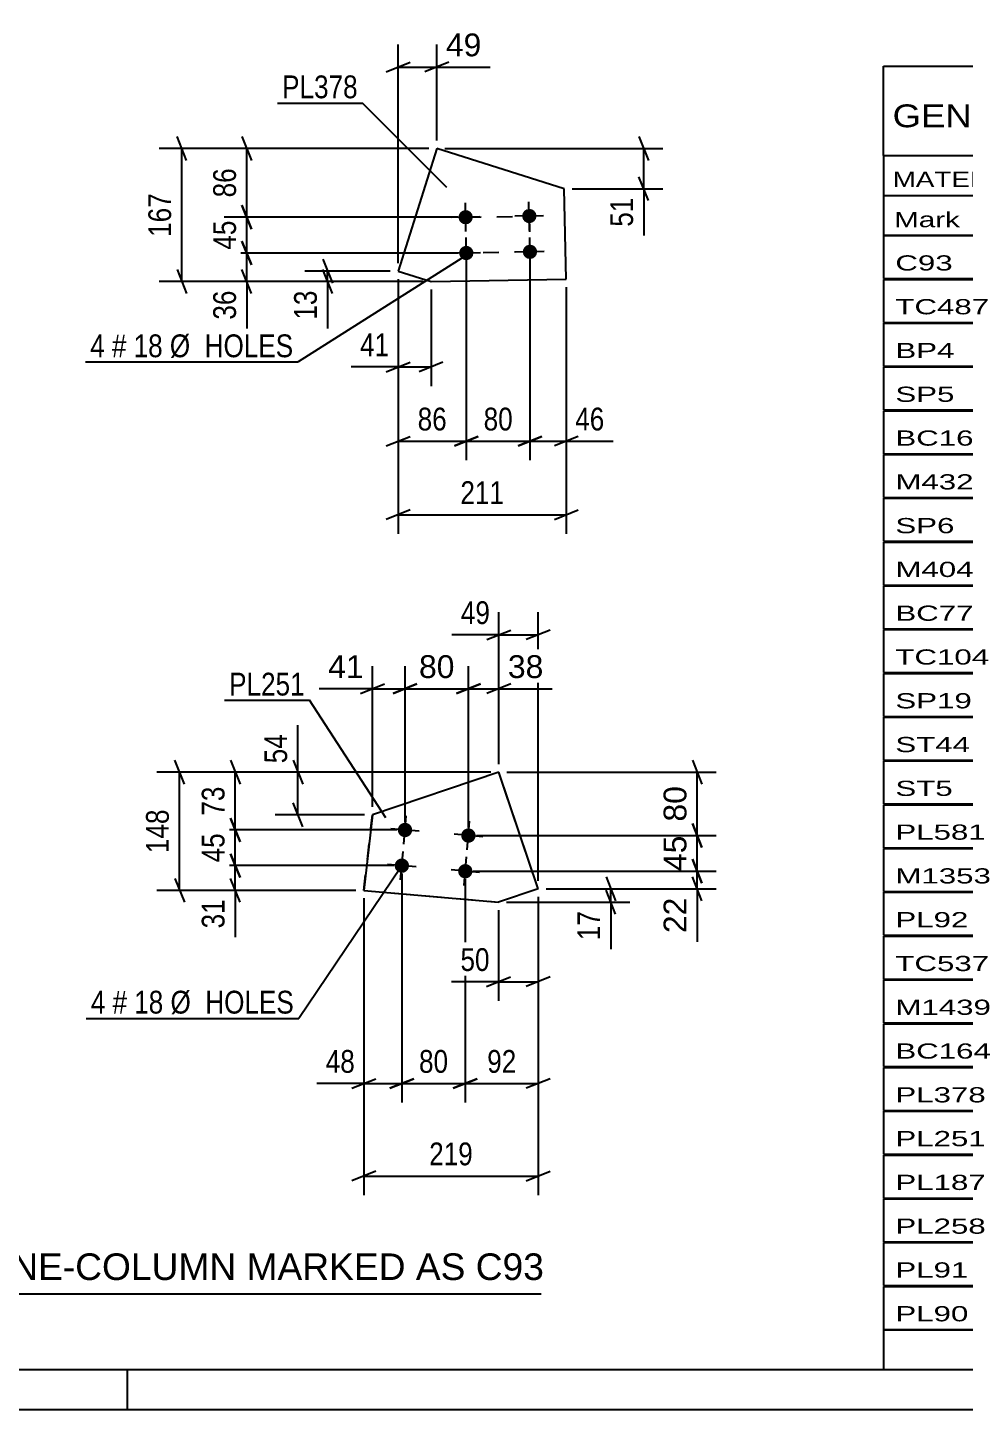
# Model space of a CAD drawing. Header units: millimetres. Extents: x 0 to 841, y 0 to 594.
# Drawn here: x 408.5 to 526.2, y 0 to 173.6 of the extents above; entities that cross this region are included whole.
import ezdxf

# ---------------------------------------------------------------- set-up
doc = ezdxf.new("R2010")
doc.units = ezdxf.units.MM
doc.linetypes.add('DXK_LINE_DOT2', pattern=[3.9198, 1.9599, -1.9599])
doc.styles.add('Arial', font='ARIAL.TTF', dxfattribs={"height": 0.2})
doc.styles.add('Arial Narrow', font='ARIALN.TTF', dxfattribs={"height": 0.2})

# ---------------------------------------------------------------- blocks, each defined once
blk = doc.blocks.new('Unknown-284933746-1132')
at = {"color": 5, "linetype": 'Continuous'}
for p, q in [((5, 5), (836, 5)), ((421, 0), (421, 5)), ((0, 0), (841, 0))]:
    blk.add_line(p, q, dxfattribs=at)
blk = doc.blocks.new('Part-284933746-6567 - 6561')
at = {"color": 2, "linetype": 'Continuous'}
for p, q in [((459.89, 158.4), (455.01, 142.98)), ((475.88, 153.34), (459.89, 158.4)), ((476.15, 141.99), (475.88, 153.34)), ((455.01, 142.98), (459.15, 141.67)), ((459.15, 141.67), (476.15, 141.99))]:
    blk.add_line(p, q, dxfattribs=at)
blk = doc.blocks.new('Bolt-284933746-6600 - 6561')
at = {"linetype": 'Continuous'}
for points in [[(462.6, 149.74, -1), (464.4, 149.77, -1)], [(470.6, 149.89, -1), (472.4, 149.92, -1)], [(462.68, 145.24, -1), (464.48, 145.27, -1)], [(470.68, 145.39, -1), (472.48, 145.42, -1)]]:
    blk.add_hatch(color=1, dxfattribs=at).paths.add_polyline_path(points)
at = {"color": 1, "linetype": 'Continuous'}
for p, q in [((463.53, 147.95), (463.47, 151.55)), ((471.53, 148.1), (471.46, 151.7)), ((465.3, 149.79), (461.7, 149.72)), ((473.3, 149.94), (469.7, 149.87)), ((463.62, 143.46), (463.55, 147.05)), ((471.62, 143.61), (471.55, 147.2)), ((465.38, 145.29), (461.78, 145.22)), ((473.38, 145.44), (469.78, 145.37))]:
    blk.add_line(p, q, dxfattribs=at)
blk = doc.blocks.new('Bolt-284933746-6726 - 6715')
at = {"linetype": 'Continuous'}
for points in [[(456.63, 73.27), (456.72, 73.1), (456.77, 72.92), (456.78, 72.73), (456.75, 72.55), (456.68, 72.37), (456.58, 72.21), (456.44, 72.08), (456.29, 71.98), (456.11, 71.91), (455.92, 71.88), (455.74, 71.89), (455.55, 71.94), (455.39, 72.02), (455.24, 72.14), (455.12, 72.29), (455.04, 72.46), (454.99, 72.64), (454.98, 72.83), (455.01, 73.01), (455.07, 73.19), (455.18, 73.34), (455.31, 73.48), (455.47, 73.58), (455.64, 73.65), (455.83, 73.68), (456.02, 73.67), (456.2, 73.62), (456.37, 73.53), (456.51, 73.42)], [(464.6, 72.57), (464.69, 72.4), (464.74, 72.22), (464.75, 72.03), (464.72, 71.85), (464.65, 71.67), (464.55, 71.52), (464.41, 71.38), (464.26, 71.28), (464.08, 71.21), (463.89, 71.18), (463.71, 71.19), (463.52, 71.24), (463.36, 71.33), (463.21, 71.44), (463.09, 71.59), (463.01, 71.76), (462.96, 71.94), (462.95, 72.13), (462.98, 72.31), (463.04, 72.49), (463.15, 72.65), (463.28, 72.78), (463.44, 72.88), (463.61, 72.95), (463.8, 72.98), (463.99, 72.97), (464.17, 72.92), (464.34, 72.84), (464.48, 72.72)], [(456.24, 68.79), (456.32, 68.62), (456.37, 68.44), (456.38, 68.25), (456.35, 68.06), (456.29, 67.89), (456.18, 67.73), (456.05, 67.6), (455.89, 67.49), (455.72, 67.43), (455.53, 67.4), (455.34, 67.41), (455.16, 67.46), (454.99, 67.54), (454.85, 67.66), (454.73, 67.81), (454.64, 67.97), (454.6, 68.15), (454.59, 68.34), (454.62, 68.53), (454.68, 68.7), (454.78, 68.86), (454.92, 69), (455.08, 69.1), (455.25, 69.17), (455.44, 69.19), (455.62, 69.19), (455.81, 69.14), (455.97, 69.05), (456.12, 68.93)], [(464.21, 68.09), (464.29, 67.92), (464.34, 67.74), (464.35, 67.55), (464.32, 67.37), (464.26, 67.19), (464.15, 67.03), (464.02, 66.9), (463.86, 66.8), (463.69, 66.73), (463.5, 66.7), (463.31, 66.71), (463.13, 66.76), (462.96, 66.84), (462.82, 66.96), (462.7, 67.11), (462.61, 67.28), (462.57, 67.46), (462.56, 67.65), (462.58, 67.83), (462.65, 68.01), (462.75, 68.16), (462.89, 68.3), (463.05, 68.4), (463.22, 68.47), (463.41, 68.5), (463.59, 68.49), (463.78, 68.44), (463.94, 68.35), (464.09, 68.24)]]:
    blk.add_hatch(color=1, dxfattribs=at).paths.add_polyline_path(points)
at = {"color": 1, "linetype": 'Continuous'}
for p, q in [((457.67, 72.62), (454.08, 72.94)), ((455.72, 70.99), (456.03, 74.57)), ((463.69, 70.29), (464, 73.87)), ((465.64, 71.92), (462.05, 72.24)), ((455.33, 66.5), (455.64, 70.09)), ((457.28, 68.14), (453.69, 68.45)), ((465.25, 67.44), (461.66, 67.76)), ((463.3, 65.81), (463.61, 69.39))]:
    blk.add_line(p, q, dxfattribs=at)
blk = doc.blocks.new('Part-284933746-6721 - 6715')
at = {"color": 2, "linetype": 'Continuous'}
for p, q in [((467.68, 80.04), (451.79, 74.68)), ((472.62, 65.4), (467.68, 80.04)), ((451.79, 74.68), (450.7, 65.2)), ((450.7, 65.2), (467.63, 63.72)), ((450.7, 65.2), (450.7, 65.2)), ((472.62, 65.4), (467.63, 63.72))]:
    blk.add_line(p, q, dxfattribs=at)
at = {"color": 7, "linetype": 'DXK_LINE_DOT2'}
for p, q in [((472.62, 65.4), (467.68, 80.04)), ((450.7, 65.2), (451.79, 74.68)), ((450.7, 65.2), (467.63, 63.72))]:
    blk.add_line(p, q, dxfattribs=at)
blk = doc.blocks.new('Rectangle-284933746-6701 - 6561')
at = {"color": 1, "linetype": 'DXK_LINE_DOT2'}
blk.add_lwpolyline([(463.5, 149.75), (471.5, 149.9), (471.58, 145.4), (463.58, 145.26), (463.5, 149.75)], close=True, dxfattribs=at)
blk = doc.blocks.new('StraightDimension-284933746-6607 - 6561')
at = {"color": 7, "linetype": 'Continuous'}
for p, q in [((428.44, 156.9), (427.24, 159.9)), ((458.89, 158.4), (424.99, 158.4)), ((427.84, 141.67), (427.84, 158.4)), ((427.24, 143.17), (428.44, 140.17)), ((458.15, 141.67), (424.99, 141.67))]:
    blk.add_line(p, q, dxfattribs=at)
at = {"color": 0}
blk.add_wipeout([(427.09, 153.38), (422.89, 153.38), (422.89, 146.69), (427.09, 146.69)], dxfattribs=at)
at = {"color": 3, "style": 'Arial Narrow'}
blk.add_text('167', height=2.863, rotation=90.0002, dxfattribs=at).set_placement((426.49, 147.29))
blk = doc.blocks.new('StraightDimension-284933746-6616 - 6561')
at = {"color": 7, "linetype": 'Continuous'}
for p, q in [((435.39, 146.76), (436.59, 143.76)), ((462.58, 145.26), (433.14, 145.26)), ((435.99, 141.67), (435.99, 145.26)), ((436.59, 140.17), (435.39, 143.17)), ((458.15, 141.67), (433.14, 141.67))]:
    blk.add_line(p, q, dxfattribs=at)
at = {"color": 0}
blk.add_wipeout([(435.24, 141.15), (431.04, 141.15), (431.04, 136.29), (435.24, 136.29)], dxfattribs=at)
at = {"color": 7, "linetype": 'Continuous'}
blk.add_line((435.99, 141.67), (435.99, 135.77), dxfattribs=at)
blk.add_line((435.99, 141.67), (435.99, 135.77), dxfattribs=at)
at = {"color": 3, "style": 'Arial Narrow'}
blk.add_text('36', height=2.863, rotation=90.0002, dxfattribs=at).set_placement((434.64, 136.89))
blk = doc.blocks.new('StraightDimension-284933746-6602 - 6561')
at = {"color": 7, "linetype": 'Continuous'}
for p, q in [((455.01, 143.98), (455.01, 171.47)), ((459.89, 159.4), (459.89, 171.47)), ((453.51, 168.02), (456.51, 169.22)), ((455.01, 168.62), (459.89, 168.62)), ((461.39, 169.22), (458.39, 168.02))]:
    blk.add_line(p, q, dxfattribs=at)
at = {"color": 0}
blk.add_wipeout([(466.07, 169.37), (466.07, 173.57), (460.42, 173.57), (460.42, 169.37)], dxfattribs=at)
at = {"color": 7, "linetype": 'Continuous'}
blk.add_line((459.89, 168.62), (466.59, 168.62), dxfattribs=at)
blk.add_line((459.89, 168.62), (466.59, 168.62), dxfattribs=at)
at = {"color": 3, "style": 'Arial'}
blk.add_text('49', height=2.865, dxfattribs=at).set_placement((461.02, 169.97))
blk = doc.blocks.new('StraightDimension-284933746-6626 - 6561')
at = {"color": 7, "linetype": 'Continuous'}
for p, q in [((435.39, 151.25), (436.59, 148.25)), ((462.5, 149.75), (433.14, 149.75)), ((435.99, 145.26), (435.99, 149.75)), ((436.59, 143.76), (435.39, 146.76)), ((462.58, 145.26), (433.14, 145.26))]:
    blk.add_line(p, q, dxfattribs=at)
at = {"color": 0}
blk.add_wipeout([(435.24, 149.93), (431.04, 149.93), (431.04, 145.08), (435.24, 145.08)], dxfattribs=at)
at = {"color": 3, "style": 'Arial Narrow'}
blk.add_text('45', height=2.863, rotation=90.0002, dxfattribs=at).set_placement((434.64, 145.68))
blk = doc.blocks.new('StraightDimension-284933746-6636 - 6561')
at = {"color": 7, "linetype": 'Continuous'}
for p, q in [((435.39, 159.9), (436.59, 156.9)), ((458.89, 158.4), (433.14, 158.4)), ((435.99, 149.75), (435.99, 158.4)), ((436.59, 148.25), (435.39, 151.25)), ((462.5, 149.75), (433.14, 149.75))]:
    blk.add_line(p, q, dxfattribs=at)
at = {"color": 0}
blk.add_wipeout([(435.24, 156.51), (431.04, 156.51), (431.04, 151.65), (435.24, 151.65)], dxfattribs=at)
at = {"color": 3, "style": 'Arial Narrow'}
blk.add_text('86', height=2.863, rotation=90.0002, dxfattribs=at).set_placement((434.64, 152.25))
blk = doc.blocks.new('StraightDimension-284933746-6645 - 6561')
at = {"color": 7, "linetype": 'Continuous'}
for p, q in [((455.01, 141.98), (455.01, 109.98)), ((476.15, 140.99), (476.15, 109.98)), ((456.51, 112.98), (453.51, 111.78)), ((474.65, 111.78), (477.65, 112.98)), ((455.01, 112.38), (476.15, 112.38))]:
    blk.add_line(p, q, dxfattribs=at)
at = {"color": 0}
blk.add_wipeout([(468.92, 113.13), (468.92, 117.33), (462.24, 117.33), (462.24, 113.13)], dxfattribs=at)
at = {"color": 3, "style": 'Arial Narrow'}
blk.add_text('211', height=2.863, dxfattribs=at).set_placement((462.84, 113.73))
blk = doc.blocks.new('StraightDimension-284933746-6654 - 6561')
at = {"color": 7, "linetype": 'Continuous'}
for p, q in [((455.01, 141.98), (455.01, 128.55)), ((459.15, 140.67), (459.15, 128.55)), ((453.51, 130.35), (456.51, 131.55)), ((455.01, 130.95), (459.15, 130.95)), ((460.65, 131.55), (457.65, 130.35))]:
    blk.add_line(p, q, dxfattribs=at)
at = {"color": 0}
blk.add_wipeout([(454.49, 131.7), (454.49, 135.9), (449.63, 135.9), (449.63, 131.7)], dxfattribs=at)
at = {"color": 7, "linetype": 'Continuous'}
blk.add_line((455.01, 130.95), (449.11, 130.95), dxfattribs=at)
blk.add_line((455.01, 130.95), (449.11, 130.95), dxfattribs=at)
at = {"color": 3, "style": 'Arial Narrow'}
blk.add_text('41', height=2.863, dxfattribs=at).set_placement((450.23, 132.3))
blk = doc.blocks.new('StraightDimension-284933746-6661 - 6561')
at = {"color": 7, "linetype": 'Continuous'}
for p, q in [((485.28, 159.9), (486.48, 156.9)), ((460.89, 158.4), (488.28, 158.4)), ((485.88, 153.34), (485.88, 158.4)), ((486.48, 151.84), (485.28, 154.84)), ((476.88, 153.34), (488.28, 153.34))]:
    blk.add_line(p, q, dxfattribs=at)
at = {"color": 0}
blk.add_wipeout([(485.13, 152.82), (480.93, 152.82), (480.93, 147.96), (485.13, 147.96)], dxfattribs=at)
at = {"color": 7, "linetype": 'Continuous'}
blk.add_line((485.88, 153.34), (485.88, 147.44), dxfattribs=at)
blk.add_line((485.88, 153.34), (485.88, 147.44), dxfattribs=at)
at = {"color": 3, "style": 'Arial Narrow'}
blk.add_text('51', height=2.863, rotation=90.0002, dxfattribs=at).set_placement((484.53, 148.56))
blk = doc.blocks.new('StraightDimension-284933746-6670 - 6561')
at = {"color": 7, "linetype": 'Continuous'}
for p, q in [((445.55, 144.48), (446.75, 141.48)), ((454.01, 142.98), (443.3, 142.98)), ((446.75, 140.17), (445.55, 143.17)), ((446.15, 141.67), (446.15, 142.98)), ((458.15, 141.67), (443.3, 141.67))]:
    blk.add_line(p, q, dxfattribs=at)
at = {"color": 0}
blk.add_wipeout([(445.4, 141.15), (441.2, 141.15), (441.2, 136.29), (445.4, 136.29)], dxfattribs=at)
at = {"color": 7, "linetype": 'Continuous'}
blk.add_line((446.15, 141.67), (446.15, 135.77), dxfattribs=at)
blk.add_line((446.15, 141.67), (446.15, 135.77), dxfattribs=at)
at = {"color": 3, "style": 'Arial Narrow'}
blk.add_text('13', height=2.863, rotation=90.0002, dxfattribs=at).set_placement((444.8, 136.89))
blk = doc.blocks.new('StraightDimension-284933746-6679 - 6561')
at = {"color": 7, "linetype": 'Continuous'}
for p, q in [((463.58, 144.26), (463.58, 119.22)), ((455.01, 141.98), (455.01, 119.22)), ((453.51, 121.02), (456.51, 122.22)), ((455.01, 121.62), (463.58, 121.62)), ((465.08, 122.22), (462.08, 121.02))]:
    blk.add_line(p, q, dxfattribs=at)
at = {"color": 0}
blk.add_wipeout([(461.73, 122.37), (461.73, 126.57), (456.87, 126.57), (456.87, 122.37)], dxfattribs=at)
at = {"color": 3, "style": 'Arial Narrow'}
blk.add_text('86', height=2.863, dxfattribs=at).set_placement((457.47, 122.97))
blk = doc.blocks.new('StraightDimension-284933746-6685 - 6561')
at = {"color": 7, "linetype": 'Continuous'}
for p, q in [((463.58, 144.26), (463.58, 119.22)), ((471.58, 144.4), (471.58, 119.22)), ((462.08, 121.02), (465.08, 122.22)), ((463.58, 121.62), (471.58, 121.62)), ((473.08, 122.22), (470.08, 121.02))]:
    blk.add_line(p, q, dxfattribs=at)
at = {"color": 0}
blk.add_wipeout([(470.01, 122.37), (470.01, 126.57), (465.16, 126.57), (465.16, 122.37)], dxfattribs=at)
at = {"color": 3, "style": 'Arial Narrow'}
blk.add_text('80', height=2.863, dxfattribs=at).set_placement((465.76, 122.97))
blk = doc.blocks.new('StraightDimension-284933746-6693 - 6561')
at = {"color": 7, "linetype": 'Continuous'}
for p, q in [((471.58, 144.4), (471.58, 119.22)), ((476.15, 140.99), (476.15, 119.22)), ((470.08, 121.02), (473.08, 122.22)), ((471.58, 121.62), (476.15, 121.62)), ((477.65, 122.22), (474.65, 121.02))]:
    blk.add_line(p, q, dxfattribs=at)
at = {"color": 0}
blk.add_wipeout([(481.53, 122.37), (481.53, 126.57), (476.67, 126.57), (476.67, 122.37)], dxfattribs=at)
at = {"color": 7, "linetype": 'Continuous'}
blk.add_line((476.15, 121.62), (482.05, 121.62), dxfattribs=at)
blk.add_line((476.15, 121.62), (482.05, 121.62), dxfattribs=at)
at = {"color": 3, "style": 'Arial Narrow'}
blk.add_text('46', height=2.863, dxfattribs=at).set_placement((477.27, 122.97))
blk = doc.blocks.new('StraightDimension-284933746-6757 - 6715')
at = {"color": 7, "linetype": 'Continuous'}
for p, q in [((466.68, 80.04), (431.7, 80.04)), ((433.95, 81.54), (435.15, 78.54)), ((434.55, 72.78), (434.55, 80.04)), ((435.15, 71.28), (433.95, 74.28)), ((454.88, 72.78), (431.7, 72.78))]:
    blk.add_line(p, q, dxfattribs=at)
at = {"color": 0}
blk.add_wipeout([(433.8, 78.84), (429.6, 78.84), (429.6, 73.98), (433.8, 73.98)], dxfattribs=at)
at = {"color": 3, "style": 'Arial Narrow'}
blk.add_text('73', height=2.863, rotation=90.0002, dxfattribs=at).set_placement((433.2, 74.58))
blk = doc.blocks.new('StraightDimension-284933746-14624 - 6715')
at = {"color": 7, "linetype": 'Continuous'}
for p, q in [((491.99, 73.58), (493.19, 70.58)), ((464.85, 72.08), (494.99, 72.08)), ((492.59, 67.6), (492.59, 72.08)), ((493.19, 66.1), (491.99, 69.1)), ((464.45, 67.6), (494.99, 67.6))]:
    blk.add_line(p, q, dxfattribs=at)
at = {"color": 0}
blk.add_wipeout([(491.84, 72.66), (487.64, 72.66), (487.64, 67.02), (491.84, 67.02)], dxfattribs=at)
at = {"color": 3, "style": 'Arial'}
blk.add_text('45', height=2.865, rotation=90.0002, dxfattribs=at).set_placement((491.24, 67.62))
blk = doc.blocks.new('StraightDimension-284933746-6737 - 6715')
at = {"color": 7, "linetype": 'Continuous'}
for p, q in [((433.95, 69.8), (435.15, 66.8)), ((454.48, 68.3), (431.7, 68.3)), ((434.55, 65.2), (434.55, 68.3)), ((435.15, 63.7), (433.95, 66.7)), ((449.7, 65.2), (431.7, 65.2))]:
    blk.add_line(p, q, dxfattribs=at)
at = {"color": 0}
blk.add_wipeout([(433.8, 64.68), (429.6, 64.68), (429.6, 59.82), (433.8, 59.82)], dxfattribs=at)
at = {"color": 7, "linetype": 'Continuous'}
blk.add_line((434.55, 65.2), (434.55, 59.3), dxfattribs=at)
blk.add_line((434.55, 65.2), (434.55, 59.3), dxfattribs=at)
at = {"color": 3, "style": 'Arial Narrow'}
blk.add_text('31', height=2.863, rotation=90.0002, dxfattribs=at).set_placement((433.2, 60.42))
blk = doc.blocks.new('StraightDimension-284933746-6785 - 6715')
at = {"color": 7, "linetype": 'Continuous'}
for p, q in [((455.48, 67.3), (455.48, 38.53)), ((463.45, 66.6), (463.45, 38.53)), ((453.98, 40.33), (456.98, 41.53)), ((455.48, 40.93), (463.45, 40.93)), ((464.95, 41.53), (461.95, 40.33))]:
    blk.add_line(p, q, dxfattribs=at)
at = {"color": 0}
blk.add_wipeout([(461.9, 41.68), (461.9, 45.88), (457.04, 45.88), (457.04, 41.68)], dxfattribs=at)
at = {"color": 3, "style": 'Arial Narrow'}
blk.add_text('80', height=2.863, dxfattribs=at).set_placement((457.64, 42.28))
blk = doc.blocks.new('StraightDimension-284933746-6728 - 6715')
at = {"color": 7, "linetype": 'Continuous'}
for p, q in [((466.68, 80.04), (424.7, 80.04)), ((428.15, 78.54), (426.95, 81.54)), ((427.55, 65.2), (427.55, 80.04)), ((426.95, 66.7), (428.15, 63.7)), ((449.7, 65.2), (424.7, 65.2))]:
    blk.add_line(p, q, dxfattribs=at)
at = {"color": 0}
blk.add_wipeout([(426.8, 75.96), (422.6, 75.96), (422.6, 69.28), (426.8, 69.28)], dxfattribs=at)
at = {"color": 3, "style": 'Arial Narrow'}
blk.add_text('148', height=2.863, rotation=90.0002, dxfattribs=at).set_placement((426.2, 69.88))
blk = doc.blocks.new('StraightDimension-284933746-6747 - 6715')
at = {"color": 7, "linetype": 'Continuous'}
for p, q in [((433.95, 74.28), (435.15, 71.28)), ((454.88, 72.78), (431.7, 72.78)), ((434.55, 68.3), (434.55, 72.78)), ((435.15, 66.8), (433.95, 69.8)), ((454.48, 68.3), (431.7, 68.3))]:
    blk.add_line(p, q, dxfattribs=at)
at = {"color": 0}
blk.add_wipeout([(433.8, 72.97), (429.6, 72.97), (429.6, 68.11), (433.8, 68.11)], dxfattribs=at)
at = {"color": 3, "style": 'Arial Narrow'}
blk.add_text('45', height=2.863, rotation=90.0002, dxfattribs=at).set_placement((433.2, 68.71))
blk = doc.blocks.new('StraightDimension-284933746-14595 - 6715')
at = {"color": 7, "linetype": 'Continuous'}
for p, q in [((455.88, 73.78), (455.88, 93.37)), ((463.85, 73.08), (463.85, 93.37)), ((454.38, 89.92), (457.38, 91.12)), ((455.88, 90.52), (463.85, 90.52)), ((465.35, 91.12), (462.35, 89.92))]:
    blk.add_line(p, q, dxfattribs=at)
at = {"color": 0}
blk.add_wipeout([(462.69, 91.27), (462.69, 95.47), (457.04, 95.47), (457.04, 91.27)], dxfattribs=at)
at = {"color": 3, "style": 'Arial'}
blk.add_text('80', height=2.865, dxfattribs=at).set_placement((457.64, 91.87))
blk = doc.blocks.new('StraightDimension-284933746-6766 - 6715')
at = {"color": 7, "linetype": 'Continuous'}
for p, q in [((472.62, 64.4), (472.62, 26.91)), ((450.7, 64.2), (450.7, 26.91)), ((452.2, 29.91), (449.2, 28.71)), ((471.12, 28.71), (474.12, 29.91)), ((450.7, 29.31), (472.62, 29.31))]:
    blk.add_line(p, q, dxfattribs=at)
at = {"color": 0}
blk.add_wipeout([(465, 30.06), (465, 34.26), (458.32, 34.26), (458.32, 30.06)], dxfattribs=at)
at = {"color": 3, "style": 'Arial Narrow'}
blk.add_text('219', height=2.863, dxfattribs=at).set_placement((458.92, 30.66))
blk = doc.blocks.new('StraightDimension-284933746-6775 - 6715')
at = {"color": 7, "linetype": 'Continuous'}
for p, q in [((455.48, 67.3), (455.48, 38.53)), ((450.7, 64.2), (450.7, 38.53)), ((449.2, 40.33), (452.2, 41.53)), ((450.7, 40.93), (455.48, 40.93)), ((456.98, 41.53), (453.98, 40.33))]:
    blk.add_line(p, q, dxfattribs=at)
at = {"color": 0}
blk.add_wipeout([(450.17, 41.68), (450.17, 45.88), (445.32, 45.88), (445.32, 41.68)], dxfattribs=at)
at = {"color": 7, "linetype": 'Continuous'}
blk.add_line((450.7, 40.93), (444.79, 40.93), dxfattribs=at)
blk.add_line((450.7, 40.93), (444.79, 40.93), dxfattribs=at)
at = {"color": 3, "style": 'Arial Narrow'}
blk.add_text('48', height=2.863, dxfattribs=at).set_placement((445.92, 42.28))
blk = doc.blocks.new('StraightDimension-284933746-6795 - 6715')
at = {"color": 7, "linetype": 'Continuous'}
for p, q in [((463.45, 66.6), (463.45, 38.53)), ((472.62, 64.4), (472.62, 38.53)), ((461.95, 40.33), (464.95, 41.53)), ((463.45, 40.93), (472.62, 40.93)), ((474.12, 41.53), (471.12, 40.33))]:
    blk.add_line(p, q, dxfattribs=at)
at = {"color": 0}
blk.add_wipeout([(470.47, 41.68), (470.47, 45.88), (465.61, 45.88), (465.61, 41.68)], dxfattribs=at)
at = {"color": 3, "style": 'Arial Narrow'}
blk.add_text('92', height=2.863, dxfattribs=at).set_placement((466.21, 42.28))
blk = doc.blocks.new('StraightDimension-284933746-6804 - 6715')
at = {"color": 7, "linetype": 'Continuous'}
for p, q in [((466.68, 80.04), (439.57, 80.04)), ((441.82, 81.54), (443.02, 78.54)), ((442.42, 74.68), (442.42, 80.04)), ((450.79, 74.68), (439.57, 74.68)), ((443.02, 73.18), (441.82, 76.18))]:
    blk.add_line(p, q, dxfattribs=at)
at = {"color": 0}
blk.add_wipeout([(441.67, 85.42), (437.47, 85.42), (437.47, 80.56), (441.67, 80.56)], dxfattribs=at)
at = {"color": 7, "linetype": 'Continuous'}
blk.add_line((442.42, 80.04), (442.42, 85.95), dxfattribs=at)
blk.add_line((442.42, 80.04), (442.42, 85.95), dxfattribs=at)
at = {"color": 3, "style": 'Arial Narrow'}
blk.add_text('54', height=2.863, rotation=90.0002, dxfattribs=at).set_placement((441.07, 81.16))
blk = doc.blocks.new('StraightDimension-284933746-6813 - 6715')
at = {"color": 7, "linetype": 'Continuous'}
for p, q in [((481.15, 66.9), (482.35, 63.9)), ((473.62, 65.4), (484.15, 65.4)), ((482.35, 62.22), (481.15, 65.22)), ((481.75, 63.72), (481.75, 65.4)), ((468.63, 63.72), (484.15, 63.72))]:
    blk.add_line(p, q, dxfattribs=at)
at = {"color": 0}
blk.add_wipeout([(481, 63.19), (476.8, 63.19), (476.8, 58.34), (481, 58.34)], dxfattribs=at)
at = {"color": 7, "linetype": 'Continuous'}
blk.add_line((481.75, 63.72), (481.75, 57.81), dxfattribs=at)
blk.add_line((481.75, 63.72), (481.75, 57.81), dxfattribs=at)
at = {"color": 3, "style": 'Arial Narrow'}
blk.add_text('17', height=2.863, rotation=90.0002, dxfattribs=at).set_placement((480.4, 58.94))
blk = doc.blocks.new('StraightDimension-284933746-6822 - 6715')
at = {"color": 7, "linetype": 'Continuous'}
for p, q in [((472.62, 64.4), (472.62, 51.32)), ((467.63, 62.72), (467.63, 51.32)), ((466.13, 53.12), (469.13, 54.32)), ((474.12, 54.32), (471.12, 53.12)), ((467.63, 53.72), (472.62, 53.72))]:
    blk.add_line(p, q, dxfattribs=at)
at = {"color": 0}
blk.add_wipeout([(467.11, 54.47), (467.11, 58.67), (462.25, 58.67), (462.25, 54.47)], dxfattribs=at)
at = {"color": 7, "linetype": 'Continuous'}
blk.add_line((467.63, 53.72), (461.73, 53.72), dxfattribs=at)
blk.add_line((467.63, 53.72), (461.73, 53.72), dxfattribs=at)
at = {"color": 3, "style": 'Arial Narrow'}
blk.add_text('50', height=2.863, dxfattribs=at).set_placement((462.85, 55.07))
blk = doc.blocks.new('StraightDimension-284933746-6831 - 6715')
at = {"color": 7, "linetype": 'Continuous'}
for p, q in [((467.68, 81.04), (467.68, 100.15)), ((472.62, 66.4), (472.62, 100.15)), ((466.18, 96.7), (469.18, 97.9)), ((467.68, 97.3), (472.62, 97.3)), ((474.12, 97.9), (471.12, 96.7))]:
    blk.add_line(p, q, dxfattribs=at)
at = {"color": 0}
blk.add_wipeout([(467.16, 98.05), (467.16, 102.25), (462.3, 102.25), (462.3, 98.05)], dxfattribs=at)
at = {"color": 7, "linetype": 'Continuous'}
blk.add_line((467.68, 97.3), (461.78, 97.3), dxfattribs=at)
blk.add_line((467.68, 97.3), (461.78, 97.3), dxfattribs=at)
at = {"color": 3, "style": 'Arial Narrow'}
blk.add_text('49', height=2.863, dxfattribs=at).set_placement((462.9, 98.65))
blk = doc.blocks.new('StraightDimension-284933746-14594 - 6715')
at = {"color": 7, "linetype": 'Continuous'}
for p, q in [((463.85, 73.08), (463.85, 93.37)), ((467.68, 81.04), (467.68, 93.37)), ((462.35, 89.92), (465.35, 91.12)), ((463.85, 90.52), (467.68, 90.52)), ((469.18, 91.12), (466.18, 89.92))]:
    blk.add_line(p, q, dxfattribs=at)
at = {"color": 0}
blk.add_wipeout([(473.86, 91.27), (473.86, 95.47), (468.21, 95.47), (468.21, 91.27)], dxfattribs=at)
at = {"color": 7, "linetype": 'Continuous'}
blk.add_line((467.68, 90.52), (474.38, 90.52), dxfattribs=at)
blk.add_line((467.68, 90.52), (474.38, 90.52), dxfattribs=at)
at = {"color": 3, "style": 'Arial'}
blk.add_text('38', height=2.865, dxfattribs=at).set_placement((468.81, 91.87))
blk = doc.blocks.new('StraightDimension-284933746-14596 - 6715')
at = {"color": 7, "linetype": 'Continuous'}
for p, q in [((451.79, 75.68), (451.79, 93.37)), ((455.88, 73.78), (455.88, 93.37)), ((450.29, 89.92), (453.29, 91.12)), ((451.79, 90.52), (455.88, 90.52)), ((457.38, 91.12), (454.38, 89.92))]:
    blk.add_line(p, q, dxfattribs=at)
at = {"color": 0}
blk.add_wipeout([(451.27, 91.27), (451.27, 95.47), (445.62, 95.47), (445.62, 91.27)], dxfattribs=at)
at = {"color": 7, "linetype": 'Continuous'}
blk.add_line((451.79, 90.52), (445.1, 90.52), dxfattribs=at)
blk.add_line((451.79, 90.52), (445.1, 90.52), dxfattribs=at)
at = {"color": 3, "style": 'Arial'}
blk.add_text('41', height=2.865, dxfattribs=at).set_placement((446.22, 91.87))
blk = doc.blocks.new('StraightDimension-284933746-14623 - 6715')
at = {"color": 7, "linetype": 'Continuous'}
for p, q in [((468.68, 80.04), (494.99, 80.04)), ((491.99, 81.54), (493.19, 78.54)), ((492.59, 72.08), (492.59, 80.04)), ((493.19, 70.58), (491.99, 73.58)), ((464.85, 72.08), (494.99, 72.08))]:
    blk.add_line(p, q, dxfattribs=at)
at = {"color": 0}
blk.add_wipeout([(491.84, 78.88), (487.64, 78.88), (487.64, 73.24), (491.84, 73.24)], dxfattribs=at)
at = {"color": 3, "style": 'Arial'}
blk.add_text('80', height=2.865, rotation=90.0002, dxfattribs=at).set_placement((491.24, 73.84))
blk = doc.blocks.new('StraightDimension-284933746-14625 - 6715')
at = {"color": 7, "linetype": 'Continuous'}
for p, q in [((491.99, 69.1), (493.19, 66.1)), ((464.45, 67.6), (494.99, 67.6)), ((493.19, 63.9), (491.99, 66.9)), ((492.59, 65.4), (492.59, 67.6)), ((473.62, 65.4), (494.99, 65.4))]:
    blk.add_line(p, q, dxfattribs=at)
at = {"color": 0}
blk.add_wipeout([(491.84, 64.88), (487.64, 64.88), (487.64, 59.23), (491.84, 59.23)], dxfattribs=at)
at = {"color": 7, "linetype": 'Continuous'}
blk.add_line((492.59, 65.4), (492.59, 58.71), dxfattribs=at)
blk.add_line((492.59, 65.4), (492.59, 58.71), dxfattribs=at)
at = {"color": 3, "style": 'Arial'}
blk.add_text('22', height=2.865, rotation=90.0002, dxfattribs=at).set_placement((491.24, 59.83))
blk = doc.blocks.new('Unknown-284933746-17855')
at = {"color": 7, "linetype": 'Continuous'}
for p, q in [((516, 168.75), (676, 168.75)), ((516, 157.5), (516, 168.75)), ((516, 157.5), (676, 157.5)), ((516, 157.5), (516, 152.5)), ((516, 152.5), (676, 152.5)), ((516, 152.5), (516, 147.5)), ((516, 147.5), (676, 147.5)), ((516, 147.45), (516, 142.05)), ((516, 147.45), (676, 147.45)), ((516, 142.05), (676, 142.05)), ((516, 141.95), (516, 136.55)), ((516, 141.95), (676, 141.95)), ((516, 136.55), (676, 136.55)), ((516, 136.45), (516, 131.05)), ((516, 136.45), (676, 136.45)), ((516, 131.05), (676, 131.05)), ((516, 130.95), (516, 125.55)), ((516, 130.95), (676, 130.95)), ((516, 125.55), (676, 125.55)), ((516, 125.45), (516, 120.05)), ((516, 125.45), (676, 125.45)), ((516, 120.05), (676, 120.05)), ((516, 119.95), (516, 114.55)), ((516, 119.95), (676, 119.95)), ((516, 114.55), (676, 114.55)), ((516, 114.45), (516, 109.05)), ((516, 114.45), (676, 114.45)), ((516, 109.05), (676, 109.05)), ((516, 108.95), (516, 103.55)), ((516, 108.95), (676, 108.95)), ((516, 103.55), (676, 103.55)), ((516, 103.45), (516, 98.05)), ((516, 103.45), (676, 103.45)), ((516, 98.05), (676, 98.05)), ((516, 97.95), (516, 92.55)), ((516, 97.95), (676, 97.95)), ((516, 92.55), (676, 92.55)), ((516, 92.45), (516, 87.05)), ((516, 92.45), (676, 92.45)), ((516, 87.05), (676, 87.05)), ((516, 86.95), (516, 81.55)), ((516, 86.95), (676, 86.95)), ((516, 81.55), (676, 81.55)), ((516, 81.45), (516, 76.05)), ((516, 81.45), (676, 81.45)), ((516, 76.05), (676, 76.05)), ((516, 75.95), (516, 70.55)), ((516, 75.95), (676, 75.95)), ((516, 70.55), (676, 70.55)), ((516, 70.45), (516, 65.05)), ((516, 70.45), (676, 70.45)), ((516, 65.05), (676, 65.05)), ((516, 64.95), (516, 59.55)), ((516, 64.95), (676, 64.95)), ((516, 59.55), (676, 59.55)), ((516, 59.45), (516, 54.05)), ((516, 59.45), (676, 59.45)), ((516, 54.05), (676, 54.05)), ((516, 53.95), (516, 48.55)), ((516, 53.95), (676, 53.95)), ((516, 48.55), (676, 48.55)), ((516, 48.45), (516, 43.05)), ((516, 48.45), (676, 48.45)), ((516, 43.05), (676, 43.05)), ((516, 42.95), (516, 37.55)), ((516, 42.95), (676, 42.95)), ((516, 37.55), (676, 37.55)), ((516, 37.45), (516, 32.05)), ((516, 37.45), (676, 37.45)), ((516, 32.05), (676, 32.05)), ((516, 31.95), (516, 26.55)), ((516, 31.95), (676, 31.95)), ((516, 26.55), (676, 26.55)), ((516, 26.45), (516, 21.05)), ((516, 26.45), (676, 26.45)), ((516, 21.05), (676, 21.05)), ((516, 20.95), (516, 15.55)), ((516, 20.95), (676, 20.95)), ((516, 15.55), (676, 15.55)), ((516, 15.45), (516, 10.05)), ((516, 15.45), (676, 15.45)), ((516, 10.05), (676, 10.05)), ((516, 10), (676, 10)), ((516, 10), (516, 5)), ((516, 5), (676, 5))]:
    blk.add_line(p, q, dxfattribs=at)
at = {"color": 7, "style": 'Arial Narrow'}
for s, height, width, p in [('GENERAL NOTES & WELD DETAILS :', 2.8633, 1.4, (517.15, 161.06)), ("MATERIAL LIST FOR ASSEMBLY MK'D", 1.9089, 1.6, (517.15, 153.56)), ('Mark', 1.909, 1.7, (517.34, 148.5))]:
    blk.add_text(s, height=height, dxfattribs=dict(at, width=width)).set_placement(p)
at = {"color": 7, "linetype": 'Continuous', "style": 'Arial Narrow', "width": 1.794707}
for s, p in [('C93', (517.5, 143.06)), ('TC487', (517.5, 137.56)), ('BP4', (517.5, 132.06)), ('SP5', (517.5, 126.56)), ('BC16', (517.5, 121.06)), ('M432', (517.5, 115.56)), ('SP6', (517.5, 110.06)), ('M404', (517.5, 104.56)), ('BC77', (517.5, 99.06)), ('TC104', (517.5, 93.56)), ('SP19', (517.5, 88.06)), ('ST44', (517.5, 82.56)), ('ST5', (517.5, 77.06)), ('PL581', (517.5, 71.56)), ('M1353', (517.5, 66.06)), ('PL92', (517.5, 60.56)), ('TC537', (517.5, 55.06)), ('M1439', (517.5, 49.56)), ('BC164', (517.5, 44.06)), ('PL378', (517.5, 38.56)), ('PL251', (517.5, 33.06)), ('PL187', (517.5, 27.56)), ('PL258', (517.5, 22.06)), ('PL91', (517.5, 16.56)), ('PL90', (517.5, 11.06))]:
    blk.add_text(s, height=1.909, dxfattribs=at).set_placement(p)
blk = doc.blocks.new('Unknown-284933746-17856')
at = {"color": 7, "linetype": 'Continuous'}
blk.add_line((403, 14.5), (473, 14.5), dxfattribs=at)
at = {"color": 7, "style": 'Arial'}
blk.add_text('ONE-COLUMN MARKED AS C93', height=3.3428, dxfattribs=at).set_placement((402.76, 16.25))
blk = doc.blocks.new('Mark-284933746-6563 - 6561')
at = {"color": 0}
blk.add_wipeout([(449.94, 164.7), (449.94, 167.7), (440.44, 167.7), (440.44, 164.7)], dxfattribs=at)
blk.add_wipeout([(449.94, 164.7), (449.94, 167.7), (440.44, 167.7), (440.44, 164.7)], dxfattribs=at)
at = {"color": 30, "linetype": 'Continuous'}
for p in [(439.84, 164.1), (461.15, 153.49)]:
    blk.add_line(p, (450.54, 164.1), dxfattribs=at)
at = {"color": 3, "style": 'Arial Narrow'}
blk.add_text('PL378', height=2.863, dxfattribs=at).set_placement((440.44, 164.7))
blk = doc.blocks.new('Mark-284933746-6596 - 6561')
at = {"color": 0}
for points in [[(418.15, 132.17), (418.15, 135.17), (416.32, 135.17), (416.32, 132.17)], [(420.88, 132.17), (420.88, 135.17), (419.05, 135.17), (419.05, 132.17)], [(425.43, 132.17), (425.43, 135.17), (421.78, 135.17), (421.78, 132.17)], [(441.86, 132.17), (441.86, 135.17), (426.33, 135.17), (426.33, 132.17)]]:
    blk.add_wipeout(points, dxfattribs=at)
for points in [[(418.15, 132.17), (418.15, 135.17), (416.32, 135.17), (416.32, 132.17)], [(420.88, 132.17), (420.88, 135.17), (419.05, 135.17), (419.05, 132.17)], [(425.43, 132.17), (425.43, 135.17), (421.78, 135.17), (421.78, 132.17)], [(441.86, 132.17), (441.86, 135.17), (426.33, 135.17), (426.33, 132.17)]]:
    blk.add_wipeout(points, dxfattribs=at)
at = {"color": 7, "linetype": 'Continuous'}
for p in [(463.8, 145.12), (415.72, 131.57)]:
    blk.add_line(p, (442.46, 131.57), dxfattribs=at)
at = {"color": 3, "style": 'Arial Narrow'}
for s, height, p in [('4', 2.86, (416.32, 132.17)), ('#', 2.86, (419.05, 132.17)), ('18', 2.863, (421.78, 132.17)), ('Ø  HOLES', 2.863, (426.33, 132.17))]:
    blk.add_text(s, height=height, dxfattribs=at).set_placement(p)
blk = doc.blocks.new('Mark-284933746-6717 - 6715')
at = {"color": 0}
blk.add_wipeout([(443.29, 89.67), (443.29, 92.67), (433.78, 92.67), (433.78, 89.67)], dxfattribs=at)
blk.add_wipeout([(443.29, 89.67), (443.29, 92.67), (433.78, 92.67), (433.78, 89.67)], dxfattribs=at)
at = {"color": 30, "linetype": 'Continuous'}
for p in [(433.18, 89.07), (453.46, 74.32)]:
    blk.add_line(p, (443.89, 89.07), dxfattribs=at)
at = {"color": 3, "style": 'Arial Narrow'}
blk.add_text('PL251', height=2.863, dxfattribs=at).set_placement((433.78, 89.67))
blk = doc.blocks.new('Mark-284933746-6722 - 6715')
at = {"color": 0}
for points in [[(418.22, 49.72), (418.22, 52.72), (416.4, 52.72), (416.4, 49.72)], [(420.95, 49.72), (420.95, 52.72), (419.12, 52.72), (419.12, 49.72)], [(425.51, 49.72), (425.51, 52.72), (421.85, 52.72), (421.85, 49.72)], [(441.94, 49.72), (441.94, 52.72), (426.41, 52.72), (426.41, 49.72)]]:
    blk.add_wipeout(points, dxfattribs=at)
for points in [[(418.22, 49.72), (418.22, 52.72), (416.4, 52.72), (416.4, 49.72)], [(420.95, 49.72), (420.95, 52.72), (419.12, 52.72), (419.12, 49.72)], [(425.51, 49.72), (425.51, 52.72), (421.85, 52.72), (421.85, 49.72)], [(441.94, 49.72), (441.94, 52.72), (426.41, 52.72), (426.41, 49.72)]]:
    blk.add_wipeout(points, dxfattribs=at)
at = {"color": 7, "linetype": 'Continuous'}
for p in [(455.4, 68.15), (415.8, 49.12)]:
    blk.add_line(p, (442.54, 49.12), dxfattribs=at)
at = {"color": 3, "style": 'Arial Narrow'}
for s, height, p in [('4', 2.86, (416.4, 49.72)), ('#', 2.86, (419.12, 49.72)), ('18', 2.863, (421.85, 49.72)), ('Ø  HOLES', 2.863, (426.41, 49.72))]:
    blk.add_text(s, height=height, dxfattribs=at).set_placement(p)

msp = doc.modelspace()

# ---------------------------------------------------------------- block references
for name in ['Unknown-284933746-1132', 'Unknown-284933746-17855', 'Part-284933746-6567 - 6561', 'Bolt-284933746-6600 - 6561', 'Rectangle-284933746-6701 - 6561', 'Part-284933746-6721 - 6715', 'Bolt-284933746-6726 - 6715', 'Unknown-284933746-17856']:
    msp.add_blockref(name, (0, 0))

# ---------------------------------------------------------------- next in the draw order: block references
for name in ['StraightDimension-284933746-6607 - 6561', 'StraightDimension-284933746-6757 - 6715', 'StraightDimension-284933746-6737 - 6715']:
    msp.add_blockref(name, (0, 0))

# ---------------------------------------------------------------- next in the draw order: block references
for name in ['StraightDimension-284933746-6616 - 6561', 'StraightDimension-284933746-14624 - 6715']:
    msp.add_blockref(name, (0, 0))

# ---------------------------------------------------------------- next in the draw order: block references
for name in ['StraightDimension-284933746-6602 - 6561', 'StraightDimension-284933746-6645 - 6561', 'StraightDimension-284933746-6785 - 6715']:
    msp.add_blockref(name, (0, 0))

# ---------------------------------------------------------------- next in the draw order: block references
for name in ['StraightDimension-284933746-6626 - 6561', 'StraightDimension-284933746-6654 - 6561', 'StraightDimension-284933746-6728 - 6715']:
    msp.add_blockref(name, (0, 0))

# ---------------------------------------------------------------- next in the draw order: block references
for name in ['StraightDimension-284933746-6636 - 6561', 'StraightDimension-284933746-6670 - 6561', 'StraightDimension-284933746-6747 - 6715', 'StraightDimension-284933746-6766 - 6715']:
    msp.add_blockref(name, (0, 0))

# ---------------------------------------------------------------- next in the draw order: block references
for name in ['StraightDimension-284933746-6661 - 6561', 'StraightDimension-284933746-6679 - 6561', 'StraightDimension-284933746-14595 - 6715', 'StraightDimension-284933746-6775 - 6715', 'StraightDimension-284933746-6795 - 6715']:
    msp.add_blockref(name, (0, 0))

# ---------------------------------------------------------------- next in the draw order: block references
for name in ['Mark-284933746-6563 - 6561', 'StraightDimension-284933746-6685 - 6561', 'StraightDimension-284933746-6804 - 6715', 'Mark-284933746-6722 - 6715', 'StraightDimension-284933746-6813 - 6715']:
    msp.add_blockref(name, (0, 0))

# ---------------------------------------------------------------- next in the draw order: block references
for name in ['Mark-284933746-6596 - 6561', 'StraightDimension-284933746-6693 - 6561', 'StraightDimension-284933746-6831 - 6715', 'StraightDimension-284933746-14596 - 6715', 'StraightDimension-284933746-6822 - 6715']:
    msp.add_blockref(name, (0, 0))

# ---------------------------------------------------------------- next in the draw order: block references
for name in ['StraightDimension-284933746-14594 - 6715', 'Mark-284933746-6717 - 6715', 'StraightDimension-284933746-14625 - 6715']:
    msp.add_blockref(name, (0, 0))

# ---------------------------------------------------------------- next in the draw order: block references
msp.add_blockref('StraightDimension-284933746-14623 - 6715', (0, 0))

doc.saveas('drawing.dxf')
